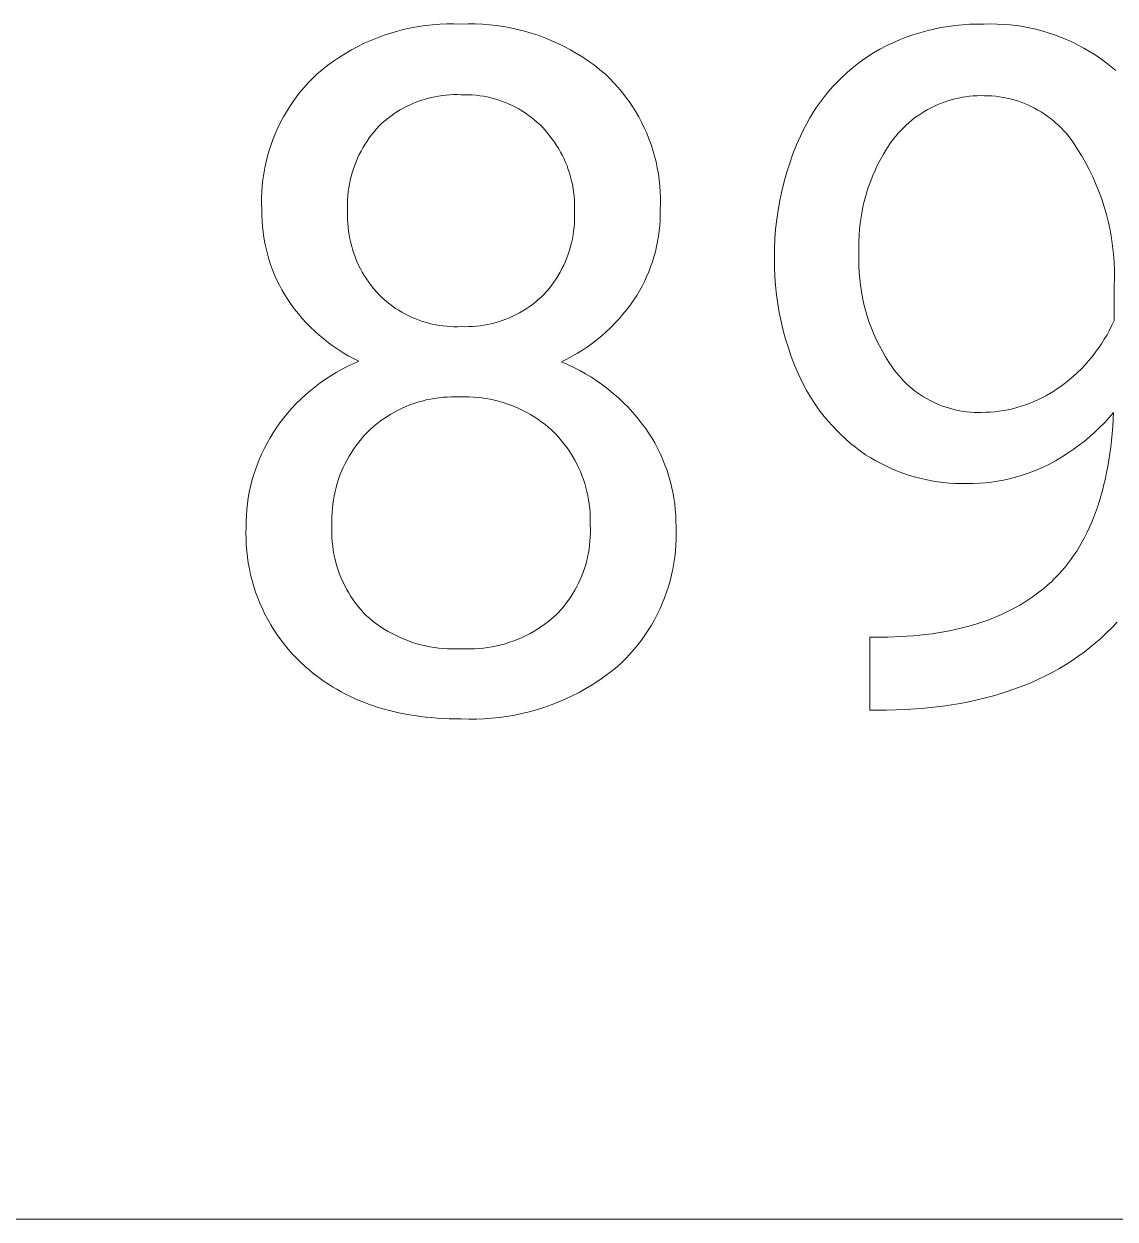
# Model space of a CAD drawing. Header units: millimetres. Extents: x -1893 to 2799, y -925 to 2353.
# Drawn here: x 2012.7 to 2084.4, y -662.3 to -583.8 of the extents above; entities that cross this region are included whole.
import ezdxf

# ---------------------------------------------------------------- set-up
doc = ezdxf.new("R2010")
doc.units = ezdxf.units.MM
doc.header["$MEASUREMENT"] = 0
doc.layers.add('Domyślny', color=7, linetype='Continuous', true_color=0x000000)

msp = doc.modelspace()

# ---------------------------------------------------------------- linework, layer by layer
at = {"layer": 'Domyślny', "color": 18, "lineweight": 15, "true_color": 0x000000}
for p, q in [((2036.842, -584.413), (2037.291, -584.282)), ((2037.291, -584.282), (2037.744, -584.167)), ((2037.744, -584.167), (2038.201, -584.069)), ((2038.201, -584.069), (2038.661, -583.986)), ((2038.661, -583.986), (2039.124, -583.919)), ((2039.124, -583.919), (2039.589, -583.868)), ((2039.589, -583.868), (2040.055, -583.833)), ((2040.055, -583.833), (2040.523, -583.814)), ((2040.523, -583.814), (2040.99, -583.812)), ((2040.99, -583.812), (2041.458, -583.826)), ((2041.458, -583.826), (2041.925, -583.812)), ((2041.925, -583.812), (2042.393, -583.815)), ((2042.393, -583.815), (2042.86, -583.834)), ((2042.86, -583.834), (2043.326, -583.869)), ((2043.326, -583.869), (2043.791, -583.92)), ((2043.791, -583.92), (2044.254, -583.987)), ((2044.254, -583.987), (2044.714, -584.07)), ((2044.714, -584.07), (2045.171, -584.169)), ((2045.171, -584.169), (2045.624, -584.284)), ((2045.624, -584.284), (2046.073, -584.414)), ((2071.601, -584.391), (2072.059, -584.263)), ((2072.059, -584.263), (2072.521, -584.152)), ((2072.521, -584.152), (2072.986, -584.056)), ((2072.986, -584.056), (2073.455, -583.977)), ((2073.455, -583.977), (2073.926, -583.914)), ((2073.926, -583.914), (2074.399, -583.867)), ((2074.399, -583.867), (2074.873, -583.837)), ((2074.873, -583.837), (2075.348, -583.823)), ((2075.348, -583.823), (2075.823, -583.826)), ((2075.823, -583.826), (2076.251, -583.817)), ((2076.251, -583.817), (2076.678, -583.822)), ((2076.678, -583.822), (2077.105, -583.842)), ((2077.105, -583.842), (2077.531, -583.877)), ((2077.531, -583.877), (2077.955, -583.926)), ((2077.955, -583.926), (2078.378, -583.99)), ((2078.378, -583.99), (2078.798, -584.068)), ((2078.798, -584.068), (2079.215, -584.161)), ((2079.215, -584.161), (2079.629, -584.268)), ((2079.629, -584.268), (2080.039, -584.389)), ((2034.679, -585.293), (2035.099, -585.087)), ((2035.099, -585.087), (2035.525, -584.896)), ((2035.525, -584.896), (2035.958, -584.72)), ((2035.958, -584.72), (2036.397, -584.558)), ((2036.397, -584.558), (2036.842, -584.413)), ((2046.073, -584.414), (2046.517, -584.56)), ((2046.517, -584.56), (2046.956, -584.721)), ((2046.956, -584.721), (2047.389, -584.898)), ((2047.389, -584.898), (2047.816, -585.089)), ((2069.393, -585.263), (2069.822, -585.058)), ((2069.822, -585.058), (2070.258, -584.868)), ((2070.258, -584.868), (2070.7, -584.693)), ((2070.7, -584.693), (2071.148, -584.534)), ((2071.148, -584.534), (2071.601, -584.391)), ((2080.039, -584.389), (2080.444, -584.524)), ((2080.444, -584.524), (2080.845, -584.673)), ((2080.845, -584.673), (2081.24, -584.835)), ((2081.24, -584.835), (2081.629, -585.011)), ((2081.629, -585.011), (2082.013, -585.201)), ((2033.465, -585.996), (2033.862, -585.748)), ((2033.862, -585.748), (2034.266, -585.513)), ((2034.266, -585.513), (2034.679, -585.293)), ((2047.816, -585.089), (2048.236, -585.295)), ((2048.236, -585.295), (2048.649, -585.515)), ((2048.649, -585.515), (2049.053, -585.749)), ((2049.053, -585.749), (2049.449, -585.997)), ((2068.193, -585.951), (2068.558, -585.716)), ((2068.558, -585.716), (2068.972, -585.482)), ((2068.972, -585.482), (2069.393, -585.263)), ((2082.013, -585.201), (2082.389, -585.403)), ((2082.389, -585.403), (2082.758, -585.618)), ((2082.758, -585.618), (2083.12, -585.846)), ((2083.12, -585.846), (2083.474, -586.086)), ((2032.332, -586.822), (2032.7, -586.534)), ((2032.7, -586.534), (2033.078, -586.258)), ((2033.078, -586.258), (2033.465, -585.996)), ((2049.449, -585.997), (2049.837, -586.259)), ((2049.837, -586.259), (2050.215, -586.534)), ((2050.215, -586.534), (2050.583, -586.822)), ((2067.15, -586.731), (2067.488, -586.459)), ((2067.488, -586.459), (2067.836, -586.199)), ((2067.836, -586.199), (2068.193, -585.951)), ((2083.474, -586.086), (2083.819, -586.338)), ((2083.819, -586.338), (2084.155, -586.602)), ((2084.155, -586.602), (2084.482, -586.877)), ((2031.414, -587.685), (2031.689, -587.399)), ((2031.689, -587.399), (2031.974, -587.123)), ((2031.974, -587.123), (2032.332, -586.822)), ((2050.583, -586.822), (2050.942, -587.123)), ((2050.942, -587.123), (2051.227, -587.398)), ((2051.227, -587.398), (2051.502, -587.684)), ((2066.194, -587.615), (2066.502, -587.309)), ((2066.502, -587.309), (2066.821, -587.014)), ((2066.821, -587.014), (2067.15, -586.731)), ((2030.895, -588.284), (2031.149, -587.98)), ((2031.149, -587.98), (2031.414, -587.685)), ((2051.502, -587.684), (2051.768, -587.979)), ((2051.768, -587.979), (2052.023, -588.283)), ((2065.61, -588.257), (2065.896, -587.931)), ((2065.896, -587.931), (2066.194, -587.615)), ((2030.197, -589.247), (2030.418, -588.918)), ((2030.418, -588.918), (2030.651, -588.597)), ((2030.651, -588.597), (2030.895, -588.284)), ((2038.558, -588.933), (2038.33, -589.025)), ((2038.79, -588.85), (2038.558, -588.933)), ((2039.025, -588.774), (2038.79, -588.85)), ((2039.262, -588.706), (2039.025, -588.774)), ((2039.501, -588.646), (2039.262, -588.706)), ((2039.742, -588.595), (2039.501, -588.646)), ((2039.984, -588.551), (2039.742, -588.595)), ((2040.228, -588.516), (2039.984, -588.551)), ((2040.473, -588.49), (2040.228, -588.516)), ((2040.719, -588.471), (2040.473, -588.49)), ((2040.965, -588.461), (2040.719, -588.471)), ((2041.211, -588.459), (2040.965, -588.461)), ((2041.458, -588.466), (2041.211, -588.459)), ((2041.705, -588.462), (2041.458, -588.466)), ((2041.951, -588.466), (2041.705, -588.462)), ((2042.198, -588.479), (2041.951, -588.466)), ((2042.444, -588.5), (2042.198, -588.479)), ((2042.689, -588.53), (2042.444, -588.5)), ((2042.933, -588.568), (2042.689, -588.53)), ((2043.175, -588.615), (2042.933, -588.568)), ((2043.416, -588.67), (2043.175, -588.615)), ((2043.655, -588.733), (2043.416, -588.67)), ((2043.891, -588.805), (2043.655, -588.733)), ((2044.125, -588.885), (2043.891, -588.805)), ((2044.355, -588.973), (2044.125, -588.885)), ((2044.583, -589.068), (2044.355, -588.973)), ((2052.023, -588.283), (2052.267, -588.595)), ((2052.267, -588.595), (2052.5, -588.916)), ((2052.5, -588.916), (2052.722, -589.245)), ((2064.822, -589.293), (2065.072, -588.939)), ((2065.072, -588.939), (2065.335, -588.593)), ((2065.335, -588.593), (2065.61, -588.257)), ((2073.201, -588.949), (2072.971, -589.036)), ((2073.434, -588.871), (2073.201, -588.949)), ((2073.669, -588.8), (2073.434, -588.871)), ((2073.907, -588.737), (2073.669, -588.8)), ((2074.146, -588.683), (2073.907, -588.737)), ((2074.387, -588.636), (2074.146, -588.683)), ((2074.63, -588.597), (2074.387, -588.636)), ((2074.874, -588.567), (2074.63, -588.597)), ((2075.118, -588.545), (2074.874, -588.567)), ((2075.363, -588.531), (2075.118, -588.545)), ((2075.609, -588.526), (2075.363, -588.531)), ((2075.855, -588.529), (2075.609, -588.526)), ((2076.099, -588.534), (2075.855, -588.529)), ((2076.343, -588.548), (2076.099, -588.534)), ((2076.587, -588.57), (2076.343, -588.548)), ((2076.83, -588.601), (2076.587, -588.57)), ((2077.071, -588.64), (2076.83, -588.601)), ((2077.311, -588.687), (2077.071, -588.64)), ((2077.549, -588.742), (2077.311, -588.687)), ((2077.786, -588.806), (2077.549, -588.742)), ((2078.019, -588.877), (2077.786, -588.806)), ((2078.251, -588.957), (2078.019, -588.877)), ((2078.479, -589.044), (2078.251, -588.957)), ((2029.789, -589.927), (2029.987, -589.584)), ((2029.987, -589.584), (2030.197, -589.247)), ((2037.034, -589.732), (2036.834, -589.875)), ((2037.24, -589.596), (2037.034, -589.732)), ((2037.45, -589.467), (2037.24, -589.596)), ((2037.664, -589.346), (2037.45, -589.467)), ((2037.882, -589.231), (2037.664, -589.346)), ((2038.104, -589.124), (2037.882, -589.231)), ((2038.33, -589.025), (2038.104, -589.124)), ((2044.807, -589.172), (2044.583, -589.068)), ((2045.027, -589.283), (2044.807, -589.172)), ((2045.244, -589.402), (2045.027, -589.283)), ((2045.456, -589.528), (2045.244, -589.402)), ((2045.664, -589.662), (2045.456, -589.528)), ((2045.866, -589.803), (2045.664, -589.662)), ((2052.722, -589.245), (2052.933, -589.581)), ((2052.933, -589.581), (2053.131, -589.925)), ((2064.358, -590.028), (2064.583, -589.656)), ((2064.583, -589.656), (2064.822, -589.293)), ((2071.664, -589.711), (2071.461, -589.849)), ((2071.872, -589.581), (2071.664, -589.711)), ((2072.085, -589.457), (2071.872, -589.581)), ((2072.301, -589.34), (2072.085, -589.457)), ((2072.521, -589.231), (2072.301, -589.34)), ((2072.744, -589.13), (2072.521, -589.231)), ((2072.971, -589.036), (2072.744, -589.13)), ((2078.705, -589.139), (2078.479, -589.044)), ((2078.927, -589.242), (2078.705, -589.139)), ((2079.145, -589.352), (2078.927, -589.242)), ((2079.359, -589.47), (2079.145, -589.352)), ((2079.569, -589.595), (2079.359, -589.47)), ((2079.775, -589.727), (2079.569, -589.595)), ((2079.976, -589.867), (2079.775, -589.727)), ((2029.428, -590.634), (2029.602, -590.277)), ((2029.602, -590.277), (2029.789, -589.927)), ((2036.083, -590.513), (2035.91, -590.702)), ((2036.262, -590.344), (2036.083, -590.513)), ((2036.447, -590.181), (2036.262, -590.344)), ((2036.638, -590.025), (2036.447, -590.181)), ((2036.834, -589.875), (2036.638, -590.025)), ((2046.064, -589.95), (2045.866, -589.803)), ((2046.257, -590.105), (2046.064, -589.95)), ((2046.444, -590.266), (2046.257, -590.105)), ((2046.626, -590.433), (2046.444, -590.266)), ((2046.801, -590.607), (2046.626, -590.433)), ((2053.131, -589.925), (2053.318, -590.275)), ((2053.318, -590.275), (2053.492, -590.631)), ((2063.947, -590.792), (2064.146, -590.406)), ((2064.146, -590.406), (2064.358, -590.028)), ((2070.697, -590.466), (2070.52, -590.636)), ((2070.88, -590.302), (2070.697, -590.466)), ((2071.069, -590.145), (2070.88, -590.302)), ((2071.262, -589.994), (2071.069, -590.145)), ((2071.461, -589.849), (2071.262, -589.994)), ((2080.173, -590.012), (2079.976, -589.867)), ((2080.364, -590.165), (2080.173, -590.012)), ((2080.55, -590.324), (2080.364, -590.165)), ((2080.73, -590.489), (2080.55, -590.324)), ((2080.904, -590.661), (2080.73, -590.489)), ((2028.982, -591.736), (2029.118, -591.363)), ((2029.118, -591.363), (2029.267, -590.996)), ((2029.267, -590.996), (2029.428, -590.634)), ((2035.43, -591.301), (2035.283, -591.512)), ((2035.583, -591.096), (2035.43, -591.301)), ((2035.743, -590.896), (2035.583, -591.096)), ((2035.91, -590.702), (2035.743, -590.896)), ((2046.974, -590.791), (2046.801, -590.607)), ((2047.14, -590.982), (2046.974, -590.791)), ((2047.3, -591.178), (2047.14, -590.982)), ((2047.454, -591.379), (2047.3, -591.178)), ((2053.492, -590.631), (2053.654, -590.994)), ((2053.654, -590.994), (2053.803, -591.361)), ((2053.803, -591.361), (2053.939, -591.734)), ((2063.505, -591.768), (2063.761, -591.185)), ((2063.761, -591.185), (2063.947, -590.792)), ((2070.023, -591.18), (2069.871, -591.372)), ((2070.183, -590.993), (2070.023, -591.18)), ((2070.348, -590.812), (2070.183, -590.993)), ((2070.52, -590.636), (2070.348, -590.812)), ((2081.073, -590.838), (2080.904, -590.661)), ((2081.235, -591.021), (2081.073, -590.838)), ((2081.391, -591.209), (2081.235, -591.021)), ((2081.541, -591.403), (2081.391, -591.209)), ((2028.748, -592.494), (2028.858, -592.113)), ((2028.858, -592.113), (2028.982, -591.736)), ((2035.012, -591.946), (2034.888, -592.17)), ((2035.144, -591.727), (2035.012, -591.946)), ((2035.283, -591.512), (2035.144, -591.727)), ((2047.6, -591.585), (2047.454, -591.379)), ((2047.739, -591.796), (2047.6, -591.585)), ((2047.872, -592.011), (2047.739, -591.796)), ((2047.997, -592.231), (2047.872, -592.011)), ((2053.939, -591.734), (2054.062, -592.111)), ((2054.062, -592.111), (2054.172, -592.492)), ((2063.268, -592.359), (2063.505, -591.768)), ((2069.42, -592.035), (2069.212, -592.378)), ((2069.64, -591.7), (2069.42, -592.035)), ((2069.871, -591.372), (2069.64, -591.7)), ((2081.683, -591.602), (2081.541, -591.403)), ((2081.819, -591.805), (2081.683, -591.602)), ((2081.948, -592.013), (2081.819, -591.805)), ((2082.226, -592.462), (2081.948, -592.013)), ((2028.568, -593.266), (2028.652, -592.879)), ((2028.652, -592.879), (2028.748, -592.494)), ((2034.562, -592.866), (2034.469, -593.104)), ((2034.663, -592.63), (2034.562, -592.866)), ((2034.772, -592.399), (2034.663, -592.63)), ((2034.888, -592.17), (2034.772, -592.399)), ((2048.114, -592.455), (2047.997, -592.231)), ((2048.224, -592.683), (2048.114, -592.455)), ((2048.326, -592.914), (2048.224, -592.683)), ((2048.42, -593.149), (2048.326, -592.914)), ((2054.172, -592.492), (2054.268, -592.877)), ((2054.268, -592.877), (2054.352, -593.265)), ((2063.052, -592.958), (2063.268, -592.359)), ((2069.016, -592.727), (2068.831, -593.083)), ((2069.212, -592.378), (2069.016, -592.727)), ((2082.488, -592.92), (2082.226, -592.462)), ((2082.734, -593.387), (2082.488, -592.92)), ((2028.442, -594.049), (2028.498, -593.657)), ((2028.498, -593.657), (2028.568, -593.266)), ((2034.307, -593.591), (2034.239, -593.837)), ((2034.384, -593.346), (2034.307, -593.591)), ((2034.469, -593.104), (2034.384, -593.346)), ((2048.506, -593.386), (2048.42, -593.149)), ((2048.585, -593.627), (2048.506, -593.386)), ((2048.655, -593.87), (2048.585, -593.627)), ((2054.352, -593.265), (2054.421, -593.656)), ((2054.421, -593.656), (2054.477, -594.048)), ((2062.681, -594.176), (2062.856, -593.564)), ((2062.856, -593.564), (2063.052, -592.958)), ((2068.659, -593.445), (2068.499, -593.812)), ((2068.831, -593.083), (2068.659, -593.445)), ((2082.964, -593.862), (2082.734, -593.387)), ((2028.37, -594.839), (2028.399, -594.444)), ((2028.399, -594.444), (2028.442, -594.049)), ((2034.127, -594.337), (2034.084, -594.59)), ((2034.178, -594.086), (2034.127, -594.337)), ((2034.239, -593.837), (2034.178, -594.086)), ((2048.717, -594.115), (2048.655, -593.87)), ((2048.771, -594.362), (2048.717, -594.115)), ((2048.816, -594.611), (2048.771, -594.362)), ((2054.477, -594.048), (2054.519, -594.443)), ((2054.519, -594.443), (2054.548, -594.839)), ((2062.528, -594.794), (2062.681, -594.176)), ((2068.351, -594.185), (2068.217, -594.563)), ((2068.499, -593.812), (2068.351, -594.185)), ((2083.178, -594.344), (2082.964, -593.862)), ((2083.375, -594.834), (2083.178, -594.344)), ((2028.353, -595.632), (2028.354, -595.235)), ((2028.354, -595.235), (2028.37, -594.839)), ((2034.023, -595.098), (2034.005, -595.354)), ((2034.049, -594.844), (2034.023, -595.098)), ((2034.084, -594.59), (2034.049, -594.844)), ((2048.853, -594.861), (2048.816, -594.611)), ((2048.881, -595.112), (2048.853, -594.861)), ((2048.901, -595.364), (2048.881, -595.112)), ((2054.548, -594.839), (2054.563, -595.235)), ((2054.563, -595.235), (2054.564, -595.632)), ((2062.396, -595.417), (2062.528, -594.794)), ((2068.095, -594.944), (2067.986, -595.33)), ((2068.217, -594.563), (2068.095, -594.944)), ((2083.555, -595.33), (2083.375, -594.834)), ((2028.365, -596.028), (2028.353, -595.632)), ((2028.366, -596.394), (2028.365, -596.028)), ((2033.997, -595.61), (2033.996, -595.866)), ((2033.996, -595.866), (2034.005, -596.122)), ((2034.005, -595.354), (2033.997, -595.61)), ((2048.913, -595.617), (2048.901, -595.364)), ((2048.911, -596.122), (2048.916, -595.869)), ((2048.916, -595.869), (2048.913, -595.617)), ((2054.564, -595.632), (2054.551, -596.028)), ((2054.551, -596.028), (2054.551, -596.376)), ((2062.196, -596.674), (2062.285, -596.044)), ((2062.285, -596.044), (2062.396, -595.417)), ((2067.89, -595.719), (2067.807, -596.111)), ((2067.986, -595.33), (2067.89, -595.719)), ((2083.718, -595.832), (2083.555, -595.33)), ((2083.863, -596.34), (2083.718, -595.832)), ((2028.381, -596.76), (2028.366, -596.394)), ((2028.408, -597.125), (2028.381, -596.76)), ((2034.005, -596.122), (2033.998, -596.383)), ((2033.998, -596.383), (2034.001, -596.644)), ((2034.001, -596.644), (2034.012, -596.904)), ((2048.905, -596.902), (2048.916, -596.642)), ((2048.918, -596.382), (2048.911, -596.122)), ((2048.916, -596.642), (2048.918, -596.382)), ((2054.539, -596.724), (2054.515, -597.071)), ((2054.551, -596.376), (2054.539, -596.724)), ((2062.129, -597.308), (2062.196, -596.674)), ((2067.738, -596.506), (2067.682, -596.903)), ((2067.807, -596.111), (2067.738, -596.506)), ((2083.991, -596.852), (2083.863, -596.34)), ((2084.101, -597.368), (2083.991, -596.852)), ((2028.447, -597.489), (2028.408, -597.125)), ((2028.499, -597.851), (2028.447, -597.489)), ((2034.012, -596.904), (2034.033, -597.164)), ((2034.033, -597.164), (2034.063, -597.423)), ((2034.063, -597.423), (2034.101, -597.681)), ((2048.819, -597.678), (2048.856, -597.42)), ((2048.856, -597.42), (2048.885, -597.162)), ((2048.885, -597.162), (2048.905, -596.902)), ((2054.48, -597.418), (2054.433, -597.762)), ((2054.515, -597.071), (2054.48, -597.418)), ((2062.084, -597.943), (2062.129, -597.308)), ((2067.639, -597.302), (2067.611, -597.701)), ((2067.682, -596.903), (2067.639, -597.302)), ((2084.194, -597.887), (2084.101, -597.368)), ((2028.564, -598.211), (2028.499, -597.851)), ((2028.641, -598.569), (2028.564, -598.211)), ((2034.101, -597.681), (2034.149, -597.938)), ((2034.149, -597.938), (2034.205, -598.192)), ((2034.205, -598.192), (2034.271, -598.445)), ((2048.652, -598.44), (2048.716, -598.188)), ((2048.716, -598.188), (2048.772, -597.934)), ((2048.772, -597.934), (2048.819, -597.678)), ((2054.375, -598.106), (2054.305, -598.447)), ((2054.433, -597.762), (2054.375, -598.106)), ((2062.06, -598.579), (2062.084, -597.943)), ((2067.595, -598.102), (2067.593, -598.503)), ((2067.611, -597.701), (2067.595, -598.102)), ((2084.268, -598.41), (2084.194, -597.887)), ((2084.325, -598.935), (2084.268, -598.41)), ((2028.73, -598.924), (2028.641, -598.569)), ((2028.832, -599.275), (2028.73, -598.924)), ((2034.271, -598.445), (2034.345, -598.695)), ((2034.345, -598.695), (2034.428, -598.942)), ((2034.428, -598.942), (2034.519, -599.186)), ((2034.519, -599.186), (2034.619, -599.427)), ((2048.31, -599.422), (2048.408, -599.181)), ((2048.408, -599.181), (2048.498, -598.937)), ((2048.498, -598.937), (2048.579, -598.69)), ((2048.579, -598.69), (2048.652, -598.44)), ((2054.132, -599.121), (2054.029, -599.453)), ((2054.224, -598.785), (2054.132, -599.121)), ((2054.305, -598.447), (2054.224, -598.785)), ((2062.058, -599.216), (2062.06, -598.579)), ((2062.061, -599.814), (2062.058, -599.216)), ((2067.593, -598.503), (2067.605, -598.903)), ((2067.605, -598.903), (2067.595, -599.321)), ((2084.363, -599.461), (2084.325, -598.935)), ((2028.946, -599.623), (2028.832, -599.275)), ((2029.072, -599.967), (2028.946, -599.623)), ((2029.209, -600.306), (2029.072, -599.967)), ((2034.619, -599.427), (2034.727, -599.664)), ((2034.727, -599.664), (2034.844, -599.898)), ((2034.844, -599.898), (2034.968, -600.127)), ((2047.965, -600.122), (2048.088, -599.893)), ((2048.088, -599.893), (2048.203, -599.659)), ((2048.203, -599.659), (2048.31, -599.422)), ((2053.914, -599.782), (2053.789, -600.106)), ((2054.029, -599.453), (2053.914, -599.782)), ((2062.084, -600.412), (2062.061, -599.814)), ((2067.595, -599.321), (2067.6, -599.739)), ((2067.6, -599.739), (2067.619, -600.157)), ((2084.384, -599.988), (2084.363, -599.461)), ((2084.386, -600.516), (2084.384, -599.988)), ((2029.358, -600.64), (2029.209, -600.306)), ((2029.519, -600.969), (2029.358, -600.64)), ((2034.968, -600.127), (2035.101, -600.352)), ((2035.101, -600.352), (2035.241, -600.572)), ((2035.241, -600.572), (2035.389, -600.786)), ((2035.389, -600.786), (2035.544, -600.996)), ((2047.397, -600.993), (2047.55, -600.783)), ((2047.55, -600.783), (2047.696, -600.568)), ((2047.696, -600.568), (2047.835, -600.347)), ((2047.835, -600.347), (2047.965, -600.122)), ((2053.506, -600.742), (2053.349, -601.052)), ((2053.653, -600.426), (2053.506, -600.742)), ((2053.789, -600.106), (2053.653, -600.426)), ((2062.126, -601.009), (2062.084, -600.412)), ((2067.619, -600.157), (2067.652, -600.573)), ((2067.652, -600.573), (2067.7, -600.989)), ((2084.37, -601.044), (2084.386, -600.516)), ((2029.691, -601.292), (2029.519, -600.969)), ((2029.874, -601.608), (2029.691, -601.292)), ((2035.544, -600.996), (2035.706, -601.2)), ((2035.706, -601.2), (2035.876, -601.398)), ((2035.876, -601.398), (2036.052, -601.591)), ((2046.895, -601.591), (2047.069, -601.397)), ((2047.069, -601.397), (2047.237, -601.198)), ((2047.237, -601.198), (2047.397, -600.993)), ((2053.182, -601.358), (2053.004, -601.657)), ((2053.349, -601.052), (2053.182, -601.358)), ((2062.188, -601.604), (2062.126, -601.009)), ((2067.7, -600.989), (2067.762, -601.402)), ((2067.762, -601.402), (2067.838, -601.813)), ((2084.37, -603.294), (2084.37, -601.044)), ((2030.068, -601.919), (2029.874, -601.608)), ((2030.29, -602.241), (2030.068, -601.919)), ((2030.523, -602.556), (2030.29, -602.241)), ((2036.052, -601.591), (2036.223, -601.758)), ((2036.223, -601.758), (2036.399, -601.919)), ((2036.399, -601.919), (2036.58, -602.075)), ((2036.58, -602.075), (2036.767, -602.224)), ((2036.767, -602.224), (2036.959, -602.367)), ((2045.939, -602.395), (2046.141, -602.248)), ((2046.141, -602.248), (2046.338, -602.093)), ((2046.338, -602.093), (2046.529, -601.932)), ((2046.529, -601.932), (2046.715, -601.765)), ((2046.715, -601.765), (2046.895, -601.591)), ((2052.587, -602.273), (2052.348, -602.588)), ((2052.817, -601.95), (2052.587, -602.273)), ((2053.004, -601.657), (2052.817, -601.95)), ((2062.269, -602.196), (2062.188, -601.604)), ((2062.369, -602.786), (2062.269, -602.196)), ((2067.838, -601.813), (2067.928, -602.221)), ((2067.928, -602.221), (2068.032, -602.626)), ((2030.767, -602.862), (2030.523, -602.556)), ((2031.02, -603.161), (2030.767, -602.862)), ((2036.959, -602.367), (2037.155, -602.503)), ((2037.155, -602.503), (2037.356, -602.633)), ((2037.356, -602.633), (2037.561, -602.756)), ((2037.561, -602.756), (2037.77, -602.872)), ((2037.77, -602.872), (2037.983, -602.981)), ((2037.983, -602.981), (2038.199, -603.082)), ((2038.199, -603.082), (2038.419, -603.177)), ((2044.399, -603.219), (2044.631, -603.125)), ((2044.631, -603.125), (2044.859, -603.022)), ((2044.859, -603.022), (2045.083, -602.912)), ((2045.083, -602.912), (2045.304, -602.794)), ((2045.304, -602.794), (2045.52, -602.668)), ((2045.52, -602.668), (2045.732, -602.535)), ((2045.732, -602.535), (2045.939, -602.395)), ((2052.098, -602.895), (2051.838, -603.194)), ((2052.348, -602.588), (2052.098, -602.895)), ((2062.489, -603.372), (2062.369, -602.786)), ((2068.032, -602.626), (2068.15, -603.027)), ((2068.15, -603.027), (2068.282, -603.424)), ((2031.284, -603.45), (2031.02, -603.161)), ((2031.557, -603.731), (2031.284, -603.45)), ((2031.839, -604.002), (2031.557, -603.731)), ((2038.419, -603.177), (2038.642, -603.264)), ((2038.642, -603.264), (2038.867, -603.343)), ((2038.867, -603.343), (2039.095, -603.415)), ((2039.095, -603.415), (2039.326, -603.479)), ((2039.326, -603.479), (2039.558, -603.535)), ((2039.558, -603.535), (2039.792, -603.584)), ((2039.792, -603.584), (2040.028, -603.624)), ((2040.028, -603.624), (2040.265, -603.657)), ((2040.265, -603.657), (2040.502, -603.681)), ((2040.502, -603.681), (2040.741, -603.698)), ((2040.741, -603.698), (2040.98, -603.707)), ((2040.98, -603.707), (2041.219, -603.707)), ((2041.219, -603.707), (2041.458, -603.7)), ((2041.458, -603.7), (2041.708, -603.707)), ((2041.708, -603.707), (2041.958, -603.706)), ((2041.958, -603.706), (2042.208, -603.695)), ((2042.208, -603.695), (2042.457, -603.677)), ((2042.457, -603.677), (2042.706, -603.649)), ((2042.706, -603.649), (2042.953, -603.613)), ((2042.953, -603.613), (2043.2, -603.569)), ((2043.2, -603.569), (2043.444, -603.515)), ((2043.444, -603.515), (2043.686, -603.454)), ((2043.686, -603.454), (2043.927, -603.384)), ((2043.927, -603.384), (2044.164, -603.306)), ((2044.164, -603.306), (2044.399, -603.219)), ((2051.289, -603.765), (2051.001, -604.036)), ((2051.568, -603.484), (2051.289, -603.765)), ((2051.838, -603.194), (2051.568, -603.484)), ((2062.628, -603.954), (2062.489, -603.372)), ((2068.282, -603.424), (2068.428, -603.815)), ((2068.428, -603.815), (2068.586, -604.202)), ((2083.902, -604.236), (2084.068, -603.927)), ((2084.068, -603.927), (2084.225, -603.613)), ((2084.225, -603.613), (2084.37, -603.294)), ((2032.13, -604.264), (2031.839, -604.002)), ((2032.43, -604.516), (2032.13, -604.264)), ((2032.738, -604.758), (2032.43, -604.516)), ((2050.398, -604.55), (2050.085, -604.791)), ((2050.704, -604.298), (2050.398, -604.55)), ((2051.001, -604.036), (2050.704, -604.298)), ((2062.786, -604.531), (2062.628, -603.954)), ((2062.963, -605.103), (2062.786, -604.531)), ((2068.586, -604.202), (2068.758, -604.583)), ((2068.758, -604.583), (2068.943, -604.958)), ((2083.538, -604.835), (2083.725, -604.538)), ((2083.725, -604.538), (2083.902, -604.236)), ((2033.054, -604.989), (2032.738, -604.758)), ((2033.377, -605.21), (2033.054, -604.989)), ((2033.708, -605.42), (2033.377, -605.21)), ((2034.045, -605.618), (2033.708, -605.42)), ((2049.098, -605.452), (2048.755, -605.65)), ((2049.434, -605.243), (2049.098, -605.452)), ((2049.763, -605.023), (2049.434, -605.243)), ((2050.085, -604.791), (2049.763, -605.023)), ((2063.159, -605.668), (2062.963, -605.103)), ((2068.943, -604.958), (2069.141, -605.326)), ((2069.141, -605.326), (2069.351, -605.688)), ((2082.92, -605.686), (2083.135, -605.409)), ((2083.135, -605.409), (2083.342, -605.126)), ((2083.342, -605.126), (2083.538, -604.835)), ((2033.981, -606.324), (2034.357, -606.146)), ((2034.389, -605.806), (2034.045, -605.618)), ((2034.357, -606.146), (2034.739, -605.981)), ((2034.739, -605.981), (2034.389, -605.806)), ((2048.406, -605.837), (2048.051, -606.012)), ((2048.051, -606.012), (2048.46, -606.189)), ((2048.755, -605.65), (2048.406, -605.837)), ((2048.46, -606.189), (2048.862, -606.379)), ((2063.373, -606.227), (2063.159, -605.668)), ((2063.605, -606.778), (2063.373, -606.227)), ((2069.351, -605.688), (2069.573, -606.041)), ((2069.573, -606.041), (2069.808, -606.387)), ((2082.218, -606.469), (2082.461, -606.216)), ((2082.461, -606.216), (2082.695, -605.955)), ((2082.695, -605.955), (2082.92, -605.686)), ((2032.543, -607.161), (2032.892, -606.933)), ((2032.892, -606.933), (2033.248, -606.718)), ((2033.248, -606.718), (2033.611, -606.515)), ((2033.611, -606.515), (2033.981, -606.324)), ((2048.862, -606.379), (2049.257, -606.584)), ((2049.257, -606.584), (2049.645, -606.802)), ((2049.645, -606.802), (2050.026, -607.033)), ((2050.026, -607.033), (2050.397, -607.278)), ((2063.777, -607.155), (2063.605, -606.778)), ((2069.808, -606.387), (2069.945, -606.578)), ((2069.945, -606.578), (2070.089, -606.764)), ((2070.089, -606.764), (2070.239, -606.944)), ((2070.239, -606.944), (2070.394, -607.12)), ((2081.441, -607.178), (2081.708, -606.951)), ((2081.708, -606.951), (2081.967, -606.714)), ((2081.967, -606.714), (2082.218, -606.469)), ((2031.547, -607.913), (2031.871, -607.651)), ((2031.871, -607.651), (2032.203, -607.4)), ((2032.203, -607.4), (2032.543, -607.161)), ((2050.397, -607.278), (2050.761, -607.535)), ((2050.761, -607.535), (2051.115, -607.805)), ((2051.115, -607.805), (2051.459, -608.087)), ((2063.961, -607.525), (2063.777, -607.155)), ((2064.158, -607.89), (2063.961, -607.525)), ((2070.394, -607.12), (2070.556, -607.29)), ((2070.556, -607.29), (2070.724, -607.454)), ((2070.724, -607.454), (2070.897, -607.613)), ((2070.897, -607.613), (2071.075, -607.766)), ((2071.075, -607.766), (2071.259, -607.912)), ((2080.399, -607.942), (2080.645, -607.778)), ((2080.645, -607.778), (2080.886, -607.606)), ((2080.886, -607.606), (2081.167, -607.397)), ((2081.167, -607.397), (2081.441, -607.178)), ((2030.633, -608.762), (2030.928, -608.469)), ((2030.928, -608.469), (2031.233, -608.186)), ((2031.233, -608.186), (2031.547, -607.913)), ((2038.897, -608.593), (2038.628, -608.67)), ((2039.169, -608.525), (2038.897, -608.593)), ((2039.443, -608.467), (2039.169, -608.525)), ((2039.719, -608.418), (2039.443, -608.467)), ((2039.997, -608.378), (2039.719, -608.418)), ((2040.275, -608.348), (2039.997, -608.378)), ((2040.555, -608.328), (2040.275, -608.348)), ((2040.835, -608.317), (2040.555, -608.328)), ((2041.115, -608.316), (2040.835, -608.317)), ((2041.395, -608.325), (2041.115, -608.316)), ((2041.679, -608.318), (2041.395, -608.325)), ((2041.964, -608.32), (2041.679, -608.318)), ((2042.247, -608.333), (2041.964, -608.32)), ((2042.531, -608.354), (2042.247, -608.333)), ((2042.813, -608.386), (2042.531, -608.354)), ((2043.095, -608.426), (2042.813, -608.386)), ((2043.374, -608.477), (2043.095, -608.426)), ((2043.652, -608.536), (2043.374, -608.477)), ((2043.928, -608.605), (2043.652, -608.536)), ((2044.201, -608.684), (2043.928, -608.605)), ((2051.459, -608.087), (2051.793, -608.381)), ((2051.793, -608.381), (2052.117, -608.686)), ((2064.366, -608.247), (2064.158, -607.89)), ((2064.587, -608.598), (2064.366, -608.247)), ((2064.818, -608.941), (2064.587, -608.598)), ((2071.259, -607.912), (2071.447, -608.052)), ((2071.447, -608.052), (2071.64, -608.186)), ((2071.64, -608.186), (2071.837, -608.313)), ((2071.837, -608.313), (2072.039, -608.433)), ((2072.039, -608.433), (2072.245, -608.546)), ((2072.245, -608.546), (2072.454, -608.652)), ((2078.818, -608.746), (2079.092, -608.634)), ((2079.092, -608.634), (2079.363, -608.514)), ((2079.363, -608.514), (2079.629, -608.384)), ((2079.629, -608.384), (2079.89, -608.245)), ((2079.89, -608.245), (2080.147, -608.098)), ((2080.147, -608.098), (2080.399, -607.942)), ((2029.811, -609.701), (2030.074, -609.379)), ((2030.074, -609.379), (2030.348, -609.066)), ((2030.348, -609.066), (2030.633, -608.762)), ((2037.081, -609.321), (2036.837, -609.46)), ((2037.329, -609.19), (2037.081, -609.321)), ((2037.581, -609.069), (2037.329, -609.19)), ((2037.838, -608.955), (2037.581, -609.069)), ((2038.098, -608.851), (2037.838, -608.955)), ((2038.361, -608.756), (2038.098, -608.851)), ((2038.628, -608.67), (2038.361, -608.756)), ((2044.471, -608.771), (2044.201, -608.684)), ((2044.739, -608.868), (2044.471, -608.771)), ((2045.003, -608.973), (2044.739, -608.868)), ((2045.263, -609.088), (2045.003, -608.973)), ((2045.519, -609.211), (2045.263, -609.088)), ((2045.771, -609.342), (2045.519, -609.211)), ((2046.018, -609.482), (2045.771, -609.342)), ((2052.117, -608.686), (2052.43, -609.003)), ((2052.43, -609.003), (2052.732, -609.33)), ((2052.732, -609.33), (2053.022, -609.667)), ((2065.061, -609.276), (2064.818, -608.941)), ((2065.315, -609.603), (2065.061, -609.276)), ((2072.454, -608.652), (2072.667, -608.751)), ((2072.667, -608.751), (2072.883, -608.843)), ((2072.883, -608.843), (2073.102, -608.927)), ((2073.102, -608.927), (2073.324, -609.003)), ((2073.324, -609.003), (2073.549, -609.072)), ((2073.549, -609.072), (2073.775, -609.134)), ((2073.775, -609.134), (2074.004, -609.187)), ((2074.004, -609.187), (2074.234, -609.233)), ((2074.234, -609.233), (2074.466, -609.271)), ((2074.466, -609.271), (2074.698, -609.301)), ((2074.698, -609.301), (2074.932, -609.323)), ((2074.932, -609.323), (2075.166, -609.336)), ((2075.166, -609.336), (2075.401, -609.342)), ((2075.401, -609.342), (2075.636, -609.34)), ((2075.636, -609.34), (2075.932, -609.335)), ((2075.932, -609.335), (2076.227, -609.32)), ((2076.227, -609.32), (2076.522, -609.296)), ((2076.522, -609.296), (2076.816, -609.261)), ((2076.816, -609.261), (2077.109, -609.216)), ((2077.109, -609.216), (2077.4, -609.162)), ((2077.4, -609.162), (2077.689, -609.098)), ((2077.689, -609.098), (2077.975, -609.024)), ((2077.975, -609.024), (2078.259, -608.941)), ((2078.259, -608.941), (2078.54, -608.848)), ((2078.54, -608.848), (2078.818, -608.746)), ((2084.339, -609.34), (2084.041, -609.683)), ((2084.284, -610.274), (2084.339, -609.34)), ((2029.318, -610.372), (2029.558, -610.032)), ((2029.558, -610.032), (2029.811, -609.701)), ((2035.916, -610.096), (2035.699, -610.274)), ((2036.138, -609.925), (2035.916, -610.096)), ((2036.366, -609.762), (2036.138, -609.925)), ((2036.599, -609.607), (2036.366, -609.762)), ((2036.837, -609.46), (2036.599, -609.607)), ((2046.261, -609.631), (2046.018, -609.482)), ((2046.498, -609.787), (2046.261, -609.631)), ((2046.73, -609.951), (2046.498, -609.787)), ((2046.956, -610.123), (2046.73, -609.951)), ((2047.176, -610.303), (2046.956, -610.123)), ((2053.022, -609.667), (2053.301, -610.015)), ((2053.301, -610.015), (2053.567, -610.372)), ((2065.579, -609.922), (2065.315, -609.603)), ((2065.854, -610.231), (2065.579, -609.922)), ((2083.733, -610.017), (2083.414, -610.339)), ((2084.041, -609.683), (2083.733, -610.017)), ((2028.905, -611.018), (2029.106, -610.691)), ((2029.106, -610.691), (2029.318, -610.372)), ((2035.095, -610.857), (2034.912, -611.068)), ((2035.286, -610.653), (2035.095, -610.857)), ((2035.49, -610.46), (2035.286, -610.653)), ((2035.699, -610.274), (2035.49, -610.46)), ((2047.39, -610.49), (2047.176, -610.303)), ((2047.598, -610.684), (2047.39, -610.49)), ((2047.79, -610.886), (2047.598, -610.684)), ((2047.976, -611.095), (2047.79, -610.886)), ((2053.567, -610.372), (2053.783, -610.689)), ((2053.783, -610.689), (2053.988, -611.014)), ((2066.139, -610.532), (2065.854, -610.231)), ((2066.434, -610.822), (2066.139, -610.532)), ((2066.738, -611.103), (2066.434, -610.822)), ((2082.745, -610.953), (2082.396, -611.243)), ((2083.085, -610.652), (2082.745, -610.953)), ((2083.414, -610.339), (2083.085, -610.652)), ((2084.202, -611.176), (2084.284, -610.274)), ((2028.371, -612.036), (2028.537, -611.691)), ((2028.537, -611.691), (2028.715, -611.351)), ((2028.715, -611.351), (2028.905, -611.018)), ((2034.405, -611.737), (2034.251, -611.971)), ((2034.566, -611.508), (2034.405, -611.737)), ((2034.735, -611.285), (2034.566, -611.508)), ((2034.912, -611.068), (2034.735, -611.285)), ((2048.154, -611.31), (2047.976, -611.095)), ((2048.325, -611.531), (2048.154, -611.31)), ((2048.488, -611.757), (2048.325, -611.531)), ((2048.643, -611.989), (2048.488, -611.757)), ((2053.988, -611.014), (2054.181, -611.347)), ((2054.181, -611.347), (2054.363, -611.685)), ((2054.363, -611.685), (2054.533, -612.03)), ((2067.051, -611.374), (2066.738, -611.103)), ((2067.373, -611.634), (2067.051, -611.374)), ((2067.704, -611.883), (2067.373, -611.634)), ((2081.67, -611.788), (2081.295, -612.043)), ((2082.038, -611.522), (2081.67, -611.788)), ((2082.396, -611.243), (2082.038, -611.522)), ((2084.094, -612.046), (2084.152, -611.615)), ((2084.152, -611.615), (2084.202, -611.176)), ((2028.073, -612.743), (2028.216, -612.387)), ((2028.216, -612.387), (2028.371, -612.036)), ((2033.968, -612.453), (2033.839, -612.701)), ((2034.105, -612.209), (2033.968, -612.453)), ((2034.251, -611.971), (2034.105, -612.209)), ((2048.79, -612.226), (2048.643, -611.989)), ((2048.929, -612.468), (2048.79, -612.226)), ((2049.06, -612.715), (2048.929, -612.468)), ((2054.533, -612.03), (2054.69, -612.38)), ((2054.69, -612.38), (2054.836, -612.736)), ((2068.042, -612.121), (2067.704, -611.883)), ((2068.374, -612.328), (2068.042, -612.121)), ((2068.713, -612.524), (2068.374, -612.328)), ((2069.057, -612.708), (2068.713, -612.524)), ((2080.519, -612.514), (2080.12, -612.731)), ((2080.911, -612.285), (2080.519, -612.514)), ((2081.295, -612.043), (2080.911, -612.285)), ((2083.958, -612.885), (2084.029, -612.469)), ((2084.029, -612.469), (2084.094, -612.046)), ((2027.825, -613.468), (2027.943, -613.104)), ((2027.943, -613.104), (2028.073, -612.743)), ((2033.606, -613.21), (2033.502, -613.47)), ((2033.718, -612.954), (2033.606, -613.21)), ((2033.839, -612.701), (2033.718, -612.954)), ((2049.182, -612.966), (2049.06, -612.715)), ((2049.296, -613.221), (2049.182, -612.966)), ((2049.401, -613.48), (2049.296, -613.221)), ((2054.836, -612.736), (2054.969, -613.097)), ((2054.969, -613.097), (2055.089, -613.462)), ((2069.408, -612.881), (2069.057, -612.708)), ((2069.764, -613.043), (2069.408, -612.881)), ((2070.126, -613.192), (2069.764, -613.043)), ((2070.492, -613.329), (2070.126, -613.192)), ((2070.862, -613.454), (2070.492, -613.329)), ((2078.648, -613.361), (2078.267, -613.486)), ((2079.024, -613.222), (2078.648, -613.361)), ((2079.395, -613.071), (2079.024, -613.222)), ((2079.76, -612.907), (2079.395, -613.071)), ((2080.12, -612.731), (2079.76, -612.907)), ((2083.796, -613.692), (2083.88, -613.292)), ((2083.88, -613.292), (2083.958, -612.885)), ((2027.626, -614.209), (2027.719, -613.837)), ((2027.719, -613.837), (2027.825, -613.468)), ((2033.322, -613.999), (2033.245, -614.268)), ((2033.408, -613.733), (2033.322, -613.999)), ((2033.502, -613.47), (2033.408, -613.733)), ((2049.497, -613.742), (2049.401, -613.48)), ((2049.584, -614.007), (2049.497, -613.742)), ((2049.662, -614.275), (2049.584, -614.007)), ((2055.089, -613.462), (2055.196, -613.831)), ((2055.196, -613.831), (2055.291, -614.203)), ((2071.236, -613.567), (2070.862, -613.454)), ((2071.614, -613.668), (2071.236, -613.567)), ((2071.995, -613.755), (2071.614, -613.668)), ((2072.379, -613.831), (2071.995, -613.755)), ((2072.765, -613.893), (2072.379, -613.831)), ((2073.153, -613.943), (2072.765, -613.893)), ((2073.542, -613.979), (2073.153, -613.943)), ((2073.932, -614.003), (2073.542, -613.979)), ((2074.323, -614.014), (2073.932, -614.003)), ((2074.714, -614.012), (2074.323, -614.014)), ((2075.115, -614.008), (2074.714, -614.012)), ((2075.515, -613.99), (2075.115, -614.008)), ((2075.914, -613.959), (2075.515, -613.99)), ((2076.313, -613.914), (2075.914, -613.959)), ((2076.709, -613.855), (2076.313, -613.914)), ((2077.103, -613.783), (2076.709, -613.855)), ((2077.494, -613.697), (2077.103, -613.783)), ((2077.883, -613.598), (2077.494, -613.697)), ((2078.267, -613.486), (2077.883, -613.598)), ((2083.606, -614.467), (2083.704, -614.083)), ((2083.704, -614.083), (2083.796, -613.692)), ((2027.478, -614.961), (2027.545, -614.584)), ((2027.545, -614.584), (2027.626, -614.209)), ((2033.12, -614.814), (2033.071, -615.089)), ((2033.178, -614.54), (2033.12, -614.814)), ((2033.245, -614.268), (2033.178, -614.54)), ((2049.73, -614.546), (2049.662, -614.275)), ((2049.79, -614.818), (2049.73, -614.546)), ((2049.84, -615.093), (2049.79, -614.818)), ((2055.291, -614.203), (2055.372, -614.579)), ((2055.372, -614.579), (2055.44, -614.957)), ((2083.39, -615.21), (2083.502, -614.843)), ((2083.502, -614.843), (2083.606, -614.467)), ((2027.381, -615.722), (2027.423, -615.341)), ((2027.423, -615.341), (2027.478, -614.961)), ((2033.001, -615.644), (2032.98, -615.923)), ((2033.031, -615.366), (2033.001, -615.644)), ((2033.071, -615.089), (2033.031, -615.366)), ((2049.881, -615.369), (2049.84, -615.093)), ((2049.912, -615.647), (2049.881, -615.369)), ((2049.934, -615.925), (2049.912, -615.647)), ((2055.44, -614.957), (2055.495, -615.338)), ((2055.495, -615.338), (2055.537, -615.72)), ((2083.147, -615.922), (2083.272, -615.57)), ((2083.272, -615.57), (2083.39, -615.21)), ((2027.333, -616.871), (2027.336, -616.488)), ((2027.336, -616.488), (2027.352, -616.105)), ((2027.352, -616.105), (2027.381, -615.722)), ((2032.968, -616.202), (2032.966, -616.482)), ((2032.966, -616.482), (2032.974, -616.762)), ((2032.98, -615.923), (2032.968, -616.202)), ((2049.946, -616.204), (2049.934, -615.925)), ((2049.942, -616.762), (2049.949, -616.483)), ((2049.949, -616.483), (2049.946, -616.204)), ((2055.537, -615.72), (2055.566, -616.103)), ((2055.566, -616.103), (2055.581, -616.487)), ((2055.581, -616.487), (2055.582, -616.871)), ((2082.878, -616.602), (2083.016, -616.266)), ((2083.016, -616.266), (2083.147, -615.922)), ((2027.324, -617.266), (2027.333, -616.871)), ((2027.327, -617.661), (2027.324, -617.266)), ((2032.974, -616.762), (2032.964, -617.034)), ((2032.964, -617.034), (2032.964, -617.307)), ((2049.952, -617.022), (2049.942, -616.762)), ((2049.945, -617.543), (2049.953, -617.283)), ((2049.953, -617.283), (2049.952, -617.022)), ((2055.582, -616.871), (2055.593, -617.267)), ((2055.593, -617.267), (2055.591, -617.664)), ((2082.423, -617.562), (2082.581, -617.25)), ((2082.581, -617.25), (2082.733, -616.93)), ((2082.733, -616.93), (2082.878, -616.602)), ((2027.344, -618.056), (2027.327, -617.661)), ((2027.375, -618.45), (2027.344, -618.056)), ((2032.964, -617.307), (2032.974, -617.579)), ((2032.974, -617.579), (2032.993, -617.851)), ((2032.993, -617.851), (2033.021, -618.122)), ((2049.869, -618.321), (2049.903, -618.063)), ((2049.903, -618.063), (2049.928, -617.804)), ((2049.928, -617.804), (2049.945, -617.543)), ((2055.574, -618.06), (2055.545, -618.455)), ((2055.591, -617.664), (2055.574, -618.06)), ((2082.087, -618.162), (2082.258, -617.866)), ((2082.258, -617.866), (2082.423, -617.562)), ((2027.419, -618.843), (2027.375, -618.45)), ((2027.476, -619.234), (2027.419, -618.843)), ((2033.021, -618.122), (2033.059, -618.392)), ((2033.059, -618.392), (2033.106, -618.661)), ((2033.106, -618.661), (2033.162, -618.927)), ((2049.715, -619.088), (2049.775, -618.834)), ((2049.775, -618.834), (2049.826, -618.578)), ((2049.826, -618.578), (2049.869, -618.321)), ((2055.502, -618.849), (2055.445, -619.241)), ((2055.545, -618.455), (2055.502, -618.849)), ((2081.532, -619.002), (2081.724, -618.73)), ((2081.724, -618.73), (2081.909, -618.45)), ((2081.909, -618.45), (2082.087, -618.162)), ((2027.546, -619.622), (2027.476, -619.234)), ((2027.63, -620.009), (2027.546, -619.622)), ((2033.162, -618.927), (2033.228, -619.192)), ((2033.228, -619.192), (2033.302, -619.454)), ((2033.302, -619.454), (2033.386, -619.714)), ((2049.485, -619.835), (2049.57, -619.588)), ((2049.57, -619.588), (2049.647, -619.339)), ((2049.647, -619.339), (2049.715, -619.088)), ((2055.375, -619.632), (2055.292, -620.019)), ((2055.445, -619.241), (2055.375, -619.632)), ((2080.918, -619.769), (2081.13, -619.522)), ((2081.13, -619.522), (2081.334, -619.266)), ((2081.334, -619.266), (2081.532, -619.002)), ((2027.726, -620.392), (2027.63, -620.009)), ((2027.836, -620.771), (2027.726, -620.392)), ((2033.386, -619.714), (2033.479, -619.97)), ((2033.479, -619.97), (2033.581, -620.223)), ((2033.581, -620.223), (2033.691, -620.472)), ((2049.181, -620.555), (2049.29, -620.318)), ((2049.29, -620.318), (2049.392, -620.078)), ((2049.392, -620.078), (2049.485, -619.835)), ((2055.196, -620.404), (2055.086, -620.785)), ((2055.292, -620.019), (2055.196, -620.404)), ((2080.245, -620.465), (2080.476, -620.241)), ((2080.476, -620.241), (2080.701, -620.009)), ((2080.701, -620.009), (2080.918, -619.769)), ((2027.959, -621.147), (2027.836, -620.771)), ((2028.094, -621.518), (2027.959, -621.147)), ((2033.691, -620.472), (2033.81, -620.717)), ((2033.81, -620.717), (2033.937, -620.958)), ((2033.937, -620.958), (2034.073, -621.195)), ((2034.073, -621.195), (2034.216, -621.427)), ((2048.805, -621.24), (2048.938, -621.016)), ((2048.938, -621.016), (2049.063, -620.787)), ((2049.063, -620.787), (2049.181, -620.555)), ((2054.964, -621.162), (2054.829, -621.534)), ((2055.086, -620.785), (2054.964, -621.162)), ((2079.257, -621.286), (2079.514, -621.09)), ((2079.514, -621.09), (2079.764, -620.888)), ((2079.764, -620.888), (2080.008, -620.68)), ((2080.008, -620.68), (2080.245, -620.465)), ((2028.242, -621.885), (2028.094, -621.518)), ((2028.402, -622.246), (2028.242, -621.885)), ((2034.216, -621.427), (2034.368, -621.653)), ((2034.368, -621.653), (2034.528, -621.874)), ((2034.528, -621.874), (2034.695, -622.089)), ((2048.201, -622.089), (2048.363, -621.884)), ((2048.363, -621.884), (2048.518, -621.675)), ((2048.518, -621.675), (2048.665, -621.46)), ((2048.665, -621.46), (2048.805, -621.24)), ((2054.681, -621.902), (2054.521, -622.264)), ((2054.829, -621.534), (2054.681, -621.902)), ((2078.168, -622.003), (2078.45, -621.833)), ((2078.45, -621.833), (2078.725, -621.657)), ((2078.725, -621.657), (2078.994, -621.475)), ((2078.994, -621.475), (2079.257, -621.286)), ((2028.574, -622.601), (2028.402, -622.246)), ((2028.759, -622.951), (2028.574, -622.601)), ((2034.695, -622.089), (2034.869, -622.299)), ((2034.869, -622.299), (2035.051, -622.502)), ((2035.051, -622.502), (2035.239, -622.699)), ((2035.239, -622.699), (2035.462, -622.891)), ((2047.455, -622.863), (2047.676, -622.668)), ((2047.676, -622.668), (2047.858, -622.481)), ((2047.858, -622.481), (2048.033, -622.288)), ((2048.033, -622.288), (2048.201, -622.089)), ((2054.348, -622.621), (2054.164, -622.972)), ((2054.521, -622.264), (2054.348, -622.621)), ((2076.344, -622.882), (2076.664, -622.752)), ((2076.664, -622.752), (2076.977, -622.615)), ((2076.977, -622.615), (2077.284, -622.472)), ((2077.284, -622.472), (2077.585, -622.322)), ((2077.585, -622.322), (2077.88, -622.165)), ((2077.88, -622.165), (2078.168, -622.003)), ((2028.955, -623.294), (2028.759, -622.951)), ((2029.162, -623.63), (2028.955, -623.294)), ((2035.462, -622.891), (2035.69, -623.076)), ((2035.69, -623.076), (2035.925, -623.252)), ((2035.925, -623.252), (2036.166, -623.421)), ((2036.166, -623.421), (2036.413, -623.581)), ((2046.257, -623.716), (2046.508, -623.563)), ((2046.508, -623.563), (2046.754, -623.4)), ((2046.754, -623.4), (2046.994, -623.229)), ((2046.994, -623.229), (2047.228, -623.05)), ((2047.228, -623.05), (2047.455, -622.863)), ((2053.967, -623.316), (2053.759, -623.654)), ((2054.164, -622.972), (2053.967, -623.316)), ((2073.926, -623.61), (2074.291, -623.526)), ((2074.291, -623.526), (2074.649, -623.435)), ((2074.649, -623.435), (2075, -623.338)), ((2075, -623.338), (2075.346, -623.234)), ((2075.346, -623.234), (2075.685, -623.123)), ((2075.685, -623.123), (2076.017, -623.006)), ((2076.017, -623.006), (2076.344, -622.882)), ((2084.224, -623.486), (2083.877, -623.831)), ((2084.56, -623.129), (2084.224, -623.486)), ((2029.381, -623.959), (2029.162, -623.63)), ((2029.611, -624.28), (2029.381, -623.959)), ((2029.852, -624.593), (2029.611, -624.28)), ((2036.413, -623.581), (2036.665, -623.732)), ((2036.665, -623.732), (2036.922, -623.875)), ((2036.922, -623.875), (2037.183, -624.009)), ((2037.183, -624.009), (2037.449, -624.134)), ((2037.449, -624.134), (2037.72, -624.249)), ((2037.72, -624.249), (2037.994, -624.356)), ((2037.994, -624.356), (2038.271, -624.453)), ((2044.651, -624.448), (2044.929, -624.35)), ((2044.929, -624.35), (2045.203, -624.242)), ((2045.203, -624.242), (2045.473, -624.124)), ((2045.473, -624.124), (2045.739, -623.997)), ((2045.739, -623.997), (2046, -623.861)), ((2046, -623.861), (2046.257, -623.716)), ((2053.309, -624.306), (2053.068, -624.62)), ((2053.54, -623.984), (2053.309, -624.306)), ((2053.759, -623.654), (2053.54, -623.984)), ((2068.308, -628.902), (2068.308, -624.105)), ((2068.308, -624.105), (2069.496, -624.105)), ((2069.496, -624.105), (2070.359, -624.075)), ((2070.359, -624.075), (2071.196, -624.017)), ((2071.196, -624.017), (2071.605, -623.979)), ((2071.605, -623.979), (2072.008, -623.934)), ((2072.008, -623.934), (2072.404, -623.882)), ((2072.404, -623.882), (2072.794, -623.824)), ((2072.794, -623.824), (2073.178, -623.76)), ((2073.178, -623.76), (2073.555, -623.688)), ((2073.555, -623.688), (2073.926, -623.61)), ((2083.521, -624.165), (2083.155, -624.487)), ((2083.877, -623.831), (2083.521, -624.165)), ((2030.104, -624.898), (2029.852, -624.593)), ((2030.365, -625.194), (2030.104, -624.898)), ((2038.271, -624.453), (2038.552, -624.54)), ((2038.552, -624.54), (2038.835, -624.618)), ((2038.835, -624.618), (2039.121, -624.686)), ((2039.121, -624.686), (2039.409, -624.744)), ((2039.409, -624.744), (2039.699, -624.792)), ((2039.699, -624.792), (2039.99, -624.83)), ((2039.99, -624.83), (2040.283, -624.858)), ((2040.283, -624.858), (2040.576, -624.877)), ((2040.576, -624.877), (2040.87, -624.885)), ((2040.87, -624.885), (2041.164, -624.883)), ((2041.164, -624.883), (2041.458, -624.871)), ((2041.458, -624.871), (2041.752, -624.883)), ((2041.752, -624.883), (2042.047, -624.886)), ((2042.047, -624.886), (2042.341, -624.878)), ((2042.341, -624.878), (2042.635, -624.859)), ((2042.635, -624.859), (2042.929, -624.831)), ((2042.929, -624.831), (2043.221, -624.792)), ((2043.221, -624.792), (2043.511, -624.743)), ((2043.511, -624.743), (2043.8, -624.684)), ((2043.8, -624.684), (2044.086, -624.615)), ((2044.086, -624.615), (2044.37, -624.537)), ((2044.37, -624.537), (2044.651, -624.448)), ((2052.816, -624.926), (2052.553, -625.223)), ((2053.068, -624.62), (2052.816, -624.926)), ((2082.391, -625.098), (2081.994, -625.386)), ((2082.778, -624.798), (2082.391, -625.098)), ((2083.155, -624.487), (2082.778, -624.798)), ((2030.637, -625.481), (2030.365, -625.194)), ((2030.918, -625.759), (2030.637, -625.481)), ((2031.208, -626.027), (2030.918, -625.759)), ((2051.999, -625.79), (2051.707, -626.058)), ((2052.281, -625.511), (2051.999, -625.79)), ((2052.553, -625.223), (2052.281, -625.511)), ((2081.587, -625.664), (2081.17, -625.929)), ((2081.994, -625.386), (2081.587, -625.664)), ((2031.451, -626.239), (2031.208, -626.027)), ((2031.699, -626.444), (2031.451, -626.239)), ((2031.952, -626.643), (2031.699, -626.444)), ((2032.209, -626.835), (2031.952, -626.643)), ((2050.912, -626.673), (2050.5, -626.96)), ((2051.315, -626.372), (2050.912, -626.673)), ((2051.707, -626.058), (2051.315, -626.372)), ((2079.857, -626.658), (2079.399, -626.878)), ((2080.304, -626.426), (2079.857, -626.658)), ((2080.742, -626.184), (2080.304, -626.426)), ((2081.17, -625.929), (2080.742, -626.184)), ((2032.472, -627.02), (2032.209, -626.835)), ((2032.74, -627.199), (2032.472, -627.02)), ((2033.013, -627.37), (2032.74, -627.199)), ((2033.291, -627.536), (2033.013, -627.37)), ((2049.647, -627.491), (2049.208, -627.735)), ((2050.078, -627.233), (2049.647, -627.491)), ((2050.5, -626.96), (2050.078, -627.233)), ((2077.964, -627.471), (2077.465, -627.646)), ((2078.452, -627.285), (2077.964, -627.471)), ((2078.93, -627.087), (2078.452, -627.285)), ((2079.399, -626.878), (2078.93, -627.087)), ((2033.574, -627.694), (2033.291, -627.536)), ((2033.862, -627.846), (2033.574, -627.694)), ((2034.155, -627.991), (2033.862, -627.846)), ((2034.453, -628.129), (2034.155, -627.991)), ((2034.756, -628.261), (2034.453, -628.129)), ((2035.063, -628.385), (2034.756, -628.261)), ((2048.306, -628.178), (2047.844, -628.377)), ((2048.76, -627.964), (2048.306, -628.178)), ((2049.208, -627.735), (2048.76, -627.964)), ((2075.369, -628.232), (2074.82, -628.35)), ((2075.908, -628.102), (2075.369, -628.232)), ((2076.437, -627.962), (2075.908, -628.102)), ((2076.956, -627.809), (2076.437, -627.962)), ((2077.465, -627.646), (2076.956, -627.809)), ((2035.376, -628.503), (2035.063, -628.385)), ((2035.694, -628.615), (2035.376, -628.503)), ((2036.017, -628.72), (2035.694, -628.615)), ((2036.345, -628.817), (2036.017, -628.72)), ((2036.678, -628.909), (2036.345, -628.817)), ((2037.016, -628.993), (2036.678, -628.909)), ((2037.359, -629.071), (2037.016, -628.993)), ((2045.939, -629.013), (2045.451, -629.131)), ((2046.423, -628.878), (2045.939, -629.013)), ((2046.902, -628.727), (2046.423, -628.878)), ((2047.376, -628.56), (2046.902, -628.727)), ((2047.844, -628.377), (2047.376, -628.56)), ((2069.417, -628.902), (2068.308, -628.902)), ((2070.058, -628.886), (2069.417, -628.902)), ((2070.689, -628.859), (2070.058, -628.886)), ((2071.31, -628.82), (2070.689, -628.859)), ((2071.92, -628.77), (2071.31, -628.82)), ((2072.52, -628.709), (2071.92, -628.77)), ((2073.11, -628.636), (2072.52, -628.709)), ((2073.69, -628.552), (2073.11, -628.636)), ((2074.26, -628.457), (2073.69, -628.552)), ((2074.82, -628.35), (2074.26, -628.457)), ((2037.707, -629.142), (2037.359, -629.071)), ((2038.059, -629.206), (2037.707, -629.142)), ((2038.417, -629.264), (2038.059, -629.206)), ((2038.78, -629.314), (2038.417, -629.264)), ((2039.148, -629.358), (2038.78, -629.314)), ((2039.52, -629.395), (2039.148, -629.358)), ((2039.898, -629.426), (2039.52, -629.395)), ((2040.28, -629.45), (2039.898, -629.426)), ((2040.668, -629.467), (2040.28, -629.45)), ((2041.458, -629.48), (2040.668, -629.467)), ((2041.96, -629.495), (2041.458, -629.48)), ((2042.462, -629.494), (2041.96, -629.495)), ((2042.965, -629.475), (2042.462, -629.494)), ((2043.466, -629.44), (2042.965, -629.475)), ((2043.966, -629.388), (2043.466, -629.44)), ((2044.463, -629.319), (2043.966, -629.388)), ((2044.959, -629.233), (2044.463, -629.319)), ((2045.451, -629.131), (2044.959, -629.233)), ((1025.42, -662.347), (2798.56, -662.347))]:
    msp.add_line(p, q, dxfattribs=at)

doc.saveas('drawing.dxf')
